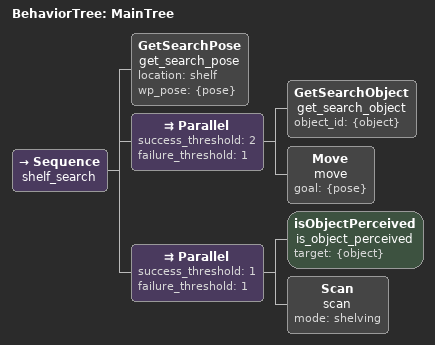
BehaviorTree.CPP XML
<root main_tree_to_execute = "MainTree" >
   <BehaviorTree ID="MainTree">
      <Sequence name="shelf_search">
        <!-- We know where to search from the beginning -->
        <GetSearchPose  name="get_search_pose" location="shelf" wp_pose="{pose}"/>
        <!-- Move to the shelves while finding out what to search -->
        <Parallel success_threshold="2" failure_threshold="1">
          <!-- Target object was already published in a topic -->
          <GetSearchObject name="get_search_object" object_id="{object}"/>
          <Move name="move" goal="{pose}"/>
        </Parallel>
        <!-- Scanning until demanded object is found -->
        <Parallel success_threshold="1" failure_threshold="1">
          <isObjectPerceived name="is_object_perceived" target="{object}"/>
          <Scan name="scan" mode="shelving"/>
        </Parallel>
      </Sequence>
   </BehaviorTree>
</root>
